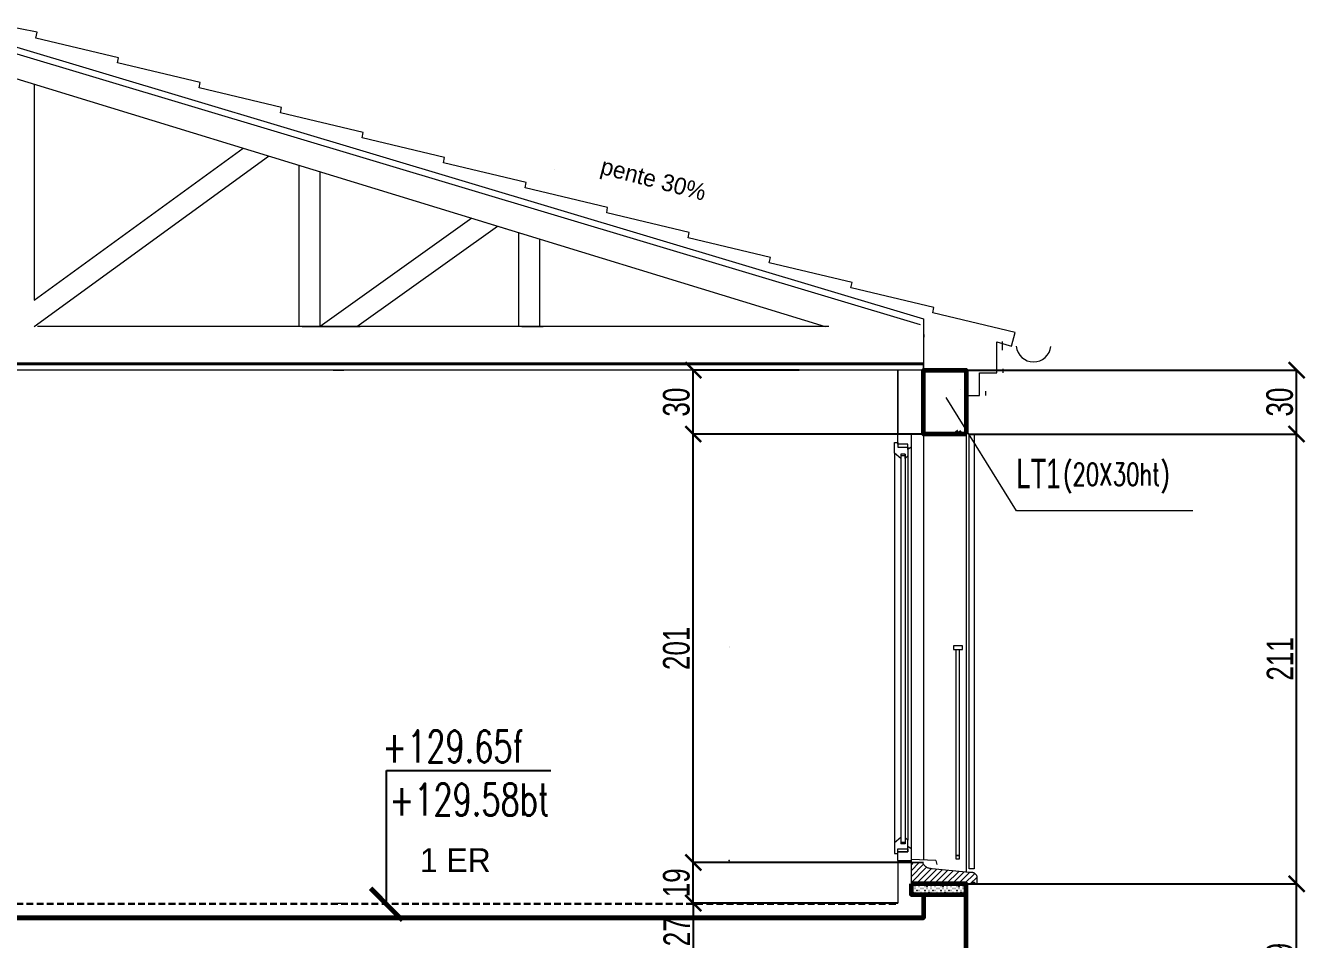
# Model space of a CAD drawing. Header units: metres. Extents: x -12536 to 12621, y -17191 to 9596.
# Drawn here: x -1733 to -1132, y -2436 to -2007 of the extents above; entities that cross this region are included whole.
import ezdxf
from ezdxf.enums import TextEntityAlignment as Align

# ---------------------------------------------------------------- set-up
doc = ezdxf.new("R2010")
doc.units = ezdxf.units.M
doc.header["$MEASUREMENT"] = 0
doc.header["$PDMODE"] = 2
doc.header["$PDSIZE"] = 0.25
doc.linetypes.add('CACHE2', pattern=[4.7625, 3.175, -1.5875])
for name, color, linetype, lineweight in [('B-COT', 1, 'Continuous', 18), ('B-TEXT-LINTEAU', 3, 'Continuous', 30), ('B-TEXT-NIVEAU', 3, 'Continuous', 20), ('B-titre linteau', 7, 'Continuous', 40), ('B-VOILE-BA', 7, 'Continuous', 60)]:
    doc.layers.add(name, color=color, linetype=linetype, lineweight=lineweight)
for name, color, linetype in [('B-HATCH-RELEVE', 7, 'Continuous'), ('Calque commun', 7, 'Continuous'), ('Cotations', 7, 'Continuous'), ('Layer4', 7, 'Continuous')]:
    doc.layers.add(name, color=color, linetype=linetype)
doc.styles.add('Arial Narrow', font='ARIALN.TTF', dxfattribs={"width": 0.5})
doc.styles.add('Arial3', font='arial.ttf', dxfattribs={"height": 0.1})
doc.styles.add('Century Gothic22', font='GOTHIC.TTF', dxfattribs={"height": 0.079})
doc.styles.add('Century Gothic4', font='GOTHIC.TTF', dxfattribs={"height": 0.4})
doc.styles.add('TEXTE', font='arial.ttf', dxfattribs={"width": 0.7})
doc.styles.add('TEXTE100', font='romans.shx', dxfattribs={"width": 0.7, "height": 0.3})
doc.dimstyles.new('COT 50', dxfattribs={"dimscale": 0.05, "dimtxt": 250, "dimasz": 150, "dimexe": 1, "dimexo": 2, "dimgap": 30, "dimtad": 1, "dimdec": 1, "dimrnd": 0.5, "dimzin": 12, "dimdsep": 46, "dimtxsty": 'TEXTE', "dimblk1": 'ARCHTICK', "dimblk2": 'ARCHTICK', "dimsah": 1, "dimcen": 0, "dimdle": 1.5, "dimclrd": 1, "dimclre": 1, "dimclrt": 3, "dimadec": 0, "dimazin": 0, "dimtfac": 1, "dimtdec": 1, "dimtmove": 0, "dimatfit": 3, "dimldrblk": 'ARCHTICK', "dimfxl": 1, "dimtolj": 1, "dimtzin": 0, "dimarcsym": 0})

# ---------------------------------------------------------------- blocks, each defined once
blk = doc.blocks.new('_ArchTick')
at = {"color": 0, "linetype": 'ByBlock', "const_width": 0.15}
blk.add_lwpolyline([(-0.5, -0.5), (0.5, 0.5)], dxfattribs=at)
blk = doc.blocks.new('*D1933')
at = {"layer": 'B-HATCH-RELEVE', "color": 1, "lineweight": -2, "transparency": 16777216}
for p, q in [((-1291.41, -2409.86), (-1136.36, -2409.86)), ((-1136.41, -2478.94), (-1136.41, -2409.79)), ((-1291.41, -2478.86), (-1136.36, -2478.86))]:
    blk.add_line(p, q, dxfattribs=at)
at = {"layer": 'Defpoints', "color": 0, "transparency": 16777216}
for p in [(-1291.51, -2409.86), (-1136.41, -2409.86), (-1291.51, -2478.86)]:
    blk.add_point(p, dxfattribs=at)
at = {"layer": 'B-HATCH-RELEVE', "color": 1, "lineweight": -2, "transparency": 16777216, "xscale": 7.5, "yscale": 7.5, "zscale": 7.5}
for p, rotation in [((-1136.41, -2409.86), 90), ((-1136.41, -2478.86), 270)]:
    blk.add_blockref('_ArchTick', p, dxfattribs=dict(at, rotation=rotation))
at = {"layer": 'B-HATCH-RELEVE', "color": 3, "transparency": 16777216, "insert": (-1144.29, -2444.36), "char_height": 12.5, "attachment_point": 5, "rotation": 90, "style": 'TEXTE'}
blk.add_mtext('\\A1;69', dxfattribs=at)
blk = doc.blocks.new('*D1934')
at = {"layer": 'B-HATCH-RELEVE', "color": 1, "lineweight": -2, "transparency": 16777216}
for p, q in [((-1290.03, -2198.82), (-1136.36, -2198.82)), ((-1136.41, -2409.94), (-1136.41, -2198.74)), ((-1291.41, -2409.86), (-1136.36, -2409.86))]:
    blk.add_line(p, q, dxfattribs=at)
at = {"layer": 'Defpoints', "color": 0, "transparency": 16777216}
for p in [(-1290.13, -2198.82), (-1136.41, -2198.82), (-1291.51, -2409.86)]:
    blk.add_point(p, dxfattribs=at)
at = {"layer": 'B-HATCH-RELEVE', "color": 1, "lineweight": -2, "transparency": 16777216, "xscale": 7.5, "yscale": 7.5, "zscale": 7.5}
for p, rotation in [((-1136.41, -2198.82), 90), ((-1136.41, -2409.86), 270)]:
    blk.add_blockref('_ArchTick', p, dxfattribs=dict(at, rotation=rotation))
at = {"layer": 'B-HATCH-RELEVE', "color": 3, "transparency": 16777216, "insert": (-1144.18, -2304.34), "char_height": 12.5, "attachment_point": 5, "rotation": 90, "style": 'TEXTE'}
blk.add_mtext('\\A1;211', dxfattribs=at)
blk = doc.blocks.new('*D1935')
at = {"layer": 'B-HATCH-RELEVE', "color": 1, "lineweight": -2, "transparency": 16777216}
for p, q in [((-1291.41, -2168.86), (-1136.36, -2168.86)), ((-1136.41, -2198.89), (-1136.41, -2168.79)), ((-1290.03, -2198.82), (-1136.36, -2198.82))]:
    blk.add_line(p, q, dxfattribs=at)
at = {"layer": 'Defpoints', "color": 0, "transparency": 16777216}
for p in [(-1291.51, -2168.86), (-1136.41, -2168.86), (-1290.13, -2198.82)]:
    blk.add_point(p, dxfattribs=at)
at = {"layer": 'B-HATCH-RELEVE', "color": 1, "lineweight": -2, "transparency": 16777216, "xscale": 7.5, "yscale": 7.5, "zscale": 7.5}
for p, rotation in [((-1136.41, -2168.86), 90), ((-1136.41, -2198.82), 270)]:
    blk.add_blockref('_ArchTick', p, dxfattribs=dict(at, rotation=rotation))
at = {"layer": 'B-HATCH-RELEVE', "color": 3, "transparency": 16777216, "insert": (-1144.29, -2183.84), "char_height": 12.5, "attachment_point": 5, "rotation": 90, "style": 'TEXTE'}
blk.add_mtext('\\A1;30', dxfattribs=at)
blk = doc.blocks.new('*D1940')
at = {"layer": 'B-HATCH-RELEVE', "color": 1, "lineweight": -2, "transparency": 16777216}
for p, q in [((-1323.61, -2418.86), (-1419.61, -2418.86)), ((-1419.56, -2445.93), (-1419.56, -2418.79)), ((-1313.08, -2445.86), (-1419.61, -2445.86))]:
    blk.add_line(p, q, dxfattribs=at)
at = {"layer": 'Defpoints', "color": 0, "transparency": 16777216}
for p in [(-1419.56, -2418.86), (-1323.51, -2418.86), (-1312.98, -2445.86)]:
    blk.add_point(p, dxfattribs=at)
at = {"layer": 'B-HATCH-RELEVE', "color": 1, "lineweight": -2, "transparency": 16777216, "xscale": 7.5, "yscale": 7.5, "zscale": 7.5}
for p, rotation in [((-1419.56, -2418.86), 90), ((-1419.56, -2445.86), 270)]:
    blk.add_blockref('_ArchTick', p, dxfattribs=dict(at, rotation=rotation))
at = {"layer": 'B-HATCH-RELEVE', "color": 3, "transparency": 16777216, "insert": (-1427.34, -2432.36), "char_height": 12.5, "attachment_point": 5, "rotation": 90, "style": 'TEXTE'}
blk.add_mtext('\\A1;27', dxfattribs=at)
blk = doc.blocks.new('*D1941')
at = {"layer": 'B-HATCH-RELEVE', "color": 1, "lineweight": -2, "transparency": 16777216}
for p, q in [((-1317.54, -2399.86), (-1419.65, -2399.86)), ((-1419.6, -2418.94), (-1419.6, -2399.79)), ((-1323.61, -2418.86), (-1419.65, -2418.86))]:
    blk.add_line(p, q, dxfattribs=at)
at = {"layer": 'Defpoints', "color": 0, "transparency": 16777216}
for p in [(-1419.6, -2399.86), (-1317.44, -2399.86), (-1323.51, -2418.86)]:
    blk.add_point(p, dxfattribs=at)
at = {"layer": 'B-HATCH-RELEVE', "color": 1, "lineweight": -2, "transparency": 16777216, "xscale": 7.5, "yscale": 7.5, "zscale": 7.5}
for p, rotation in [((-1419.6, -2399.86), 90), ((-1419.6, -2418.86), 270)]:
    blk.add_blockref('_ArchTick', p, dxfattribs=dict(at, rotation=rotation))
at = {"layer": 'B-HATCH-RELEVE', "color": 3, "transparency": 16777216, "insert": (-1427.48, -2409.36), "char_height": 12.5, "attachment_point": 5, "rotation": 90, "style": 'TEXTE'}
blk.add_mtext('\\A1;19', dxfattribs=at)
blk = doc.blocks.new('*D1942')
at = {"layer": 'B-HATCH-RELEVE', "color": 1, "lineweight": -2, "transparency": 16777216}
for p, q in [((-1311.27, -2198.86), (-1419.65, -2198.86)), ((-1419.6, -2399.94), (-1419.6, -2198.79)), ((-1317.54, -2399.86), (-1419.65, -2399.86))]:
    blk.add_line(p, q, dxfattribs=at)
at = {"layer": 'Defpoints', "color": 0, "transparency": 16777216}
for p in [(-1419.6, -2198.86), (-1311.17, -2198.86), (-1317.44, -2399.86)]:
    blk.add_point(p, dxfattribs=at)
at = {"layer": 'B-HATCH-RELEVE', "color": 1, "lineweight": -2, "transparency": 16777216, "xscale": 7.5, "yscale": 7.5, "zscale": 7.5}
for p, rotation in [((-1419.6, -2198.86), 90), ((-1419.6, -2399.86), 270)]:
    blk.add_blockref('_ArchTick', p, dxfattribs=dict(at, rotation=rotation))
at = {"layer": 'B-HATCH-RELEVE', "color": 3, "transparency": 16777216, "insert": (-1427.48, -2299.36), "char_height": 12.5, "attachment_point": 5, "rotation": 90, "style": 'TEXTE'}
blk.add_mtext('\\A1;201', dxfattribs=at)
blk = doc.blocks.new('*D1943')
at = {"layer": 'B-HATCH-RELEVE', "color": 1, "lineweight": -2, "transparency": 16777216}
for p, q in [((-1369.87, -2168.86), (-1419.65, -2168.86)), ((-1419.6, -2198.94), (-1419.6, -2168.79)), ((-1311.27, -2198.86), (-1419.65, -2198.86))]:
    blk.add_line(p, q, dxfattribs=at)
at = {"layer": 'Defpoints', "color": 0, "transparency": 16777216}
for p in [(-1419.6, -2168.86), (-1369.77, -2168.86), (-1311.17, -2198.86)]:
    blk.add_point(p, dxfattribs=at)
at = {"layer": 'B-HATCH-RELEVE', "color": 1, "lineweight": -2, "transparency": 16777216, "xscale": 7.5, "yscale": 7.5, "zscale": 7.5}
for p, rotation in [((-1419.6, -2168.86), 90), ((-1419.6, -2198.86), 270)]:
    blk.add_blockref('_ArchTick', p, dxfattribs=dict(at, rotation=rotation))
at = {"layer": 'B-HATCH-RELEVE', "color": 3, "transparency": 16777216, "insert": (-1427.49, -2183.86), "char_height": 12.5, "attachment_point": 5, "rotation": 90, "style": 'TEXTE'}
blk.add_mtext('\\A1;30', dxfattribs=at)

msp = doc.modelspace()

# ---------------------------------------------------------------- linework, layer by layer
at = {"color": 0, "linetype": 'ByBlock', "lineweight": -2}
for p, q in [((-1402.718, -2168.864), (-1402.718, -2168.889)), ((-1402.718, -2198.863), (-1402.718, -2198.838)), ((-1402.718, -2198.863), (-1402.718, -2198.888)), ((-1402.718, -2398.863), (-1402.718, -2398.888)), ((-1446.772, -2418.864), (-1446.772, -2418.889)), ((-1402.718, -2418.864), (-1402.718, -2418.839))]:
    msp.add_line(p, q, dxfattribs=at)
for centre in [(-1402.718, -2168.864), (-1402.718, -2198.863), (-1402.718, -2198.863), (-1402.718, -2398.863), (-1402.718, -2398.863), (-1446.772, -2418.864), (-1402.718, -2418.864)]:
    msp.add_circle(centre, 0.0125, dxfattribs=at)
at = {"layer": 'B-COT'}
for p, q in [((-1267.842, -2234.824), (-1300.842, -2181.76)), ((-1185.039, -2234.824), (-1267.842, -2234.824))]:
    msp.add_line(p, q, dxfattribs=at)
at = {"layer": 'B-VOILE-BA'}
for p, q in [((-1296.659, -2198.863), (-1295.159, -2197.705)), ((-1295.159, -2197.705), (-1293.659, -2198.863)), ((-1311.511, -2414.864), (-1311.511, -2425.864)), ((-1306.017, -2414.702), (-1305.923, -2414.864)), ((-1291.511, -2478.864), (-1291.511, -2414.69))]:
    msp.add_line(p, q, dxfattribs=at)
msp.add_lwpolyline([(-1291.511, -2198.863), (-1311.511, -2198.863), (-1311.511, -2168.864), (-1291.511, -2168.864)], close=True, dxfattribs=at)
for points in [[(-1317.361, -2409.864), (-1317.361, -2414.864), (-1291.511, -2414.864), (-1291.511, -2409.864)], [(-2171.672, -2425.864), (-2171.672, -2425.864), (-1311.51, -2425.864)]]:
    msp.add_3dface(points, dxfattribs=at)
at = {"layer": 'Calque commun', "color": 7, "linetype": 'Continuous', "lineweight": 20}
for p, q in [((-1311.31, -2144.956), (-1741.672, -2016.069)), ((-1312.923, -2147.613), (-1741.672, -2019.208)), ((-1311.511, -2198.863), (-1311.31, -2144.956)), ((-1311.511, -2165.864), (-2171.672, -2165.864)), ((-1311.511, -2168.864), (-1311.511, -2165.864)), ((-1311.511, -2168.864), (-2171.672, -2168.864)), ((-1323.511, -2198.863), (-1323.511, -2168.864)), ((-1294.012, -2177.864), (-1294.012, -2177.864)), ((-1291.511, -2188.411), (-1291.511, -2188.411)), ((-1296.659, -2198.863), (-1311.511, -2198.863)), ((-1293.659, -2198.863), (-1291.511, -2198.863)), ((-1323.511, -2398.864), (-1317.361, -2398.864)), ((-1323.511, -2398.864), (-1323.511, -2418.864)), ((-1311.511, -2414.864), (-1291.511, -2414.864)), ((-1311.51, -2425.864), (-2171.672, -2425.864))]:
    msp.add_line(p, q, dxfattribs=at)
at = {"layer": 'Calque commun', "color": 7, "linetype": 'Continuous', "lineweight": 5}
for p, q in [((-1741.671, -2030.843), (-1357.605, -2148.448)), ((-1729.003, -2034.722), (-1729.003, -2136.064)), ((-1729.003, -2136.064), (-1630.926, -2064.754)), ((-1729.003, -2148.429), (-1618.96, -2068.418)), ((-1604.796, -2072.756), (-1604.796, -2148.428)), ((-1594.796, -2148.429), (-1594.796, -2075.818)), ((-1484.543, -2074.941), (-1484.543, -2074.941)), ((-1523.581, -2097.624), (-1594.796, -2148.429)), ((-1577.577, -2148.428), (-1511.534, -2101.314)), ((-1478.07, -2111.56), (-1517.873, -2099.372)), ((-1501.618, -2104.35), (-1501.617, -2148.429)), ((-1491.618, -2148.428), (-1491.618, -2107.412)), ((-1356.001, -2148.448), (-1727.397, -2148.448)), ((-1603.192, -2148.428), (-1593.192, -2148.428)), ((-1603.189, -2148.448), (-1593.19, -2148.448)), ((-1593.192, -2148.428), (-1575.973, -2148.428)), ((-1593.19, -2148.448), (-1575.97, -2148.448)), ((-1500.014, -2148.428), (-1490.015, -2148.428)), ((-1500.011, -2148.448), (-1490.012, -2148.448)), ((-1311.336, -2152.077), (-1311.336, -2153.437)), ((-1274.078, -2170.075), (-1274.078, -2168.188)), ((-1323.511, -2168.864), (-1323.511, -2198.863)), ((-1282.215, -2180.743), (-1282.215, -2178.796)), ((-1295.434, -2196.871), (-1295.434, -2196.871)), ((-1325.162, -2202.814), (-1323.511, -2202.814)), ((-1325.162, -2207.814), (-1325.162, -2202.814)), ((-1323.511, -2198.863), (-1311.511, -2198.863)), ((-1323.511, -2198.863), (-1311.511, -2198.863)), ((-1311.171, -2198.863), (-1323.511, -2198.863)), ((-1323.511, -2203.512), (-1323.511, -2198.863)), ((-1323.511, -2202.814), (-1323.511, -2205.012)), ((-1318.861, -2203.512), (-1323.511, -2203.512)), ((-1318.861, -2205.012), (-1318.861, -2203.512)), ((-1317.361, -2198.863), (-1317.361, -2399.864)), ((-1317.361, -2203.512), (-1317.361, -2205.012)), ((-1311.511, -2198.863), (-1311.511, -2398.572)), ((-1291.511, -2198.863), (-1291.511, -2404.344)), ((-1290.129, -2198.819), (-1287.773, -2198.819)), ((-1290.129, -2402.778), (-1290.129, -2198.819)), ((-1287.773, -2198.819), (-1287.773, -2402.778)), ((-1322.087, -2210.248), (-1325.162, -2207.814)), ((-1325.162, -2207.814), (-1325.162, -2390.562)), ((-1323.511, -2205.012), (-1318.861, -2205.012)), ((-1320.087, -2208.28), (-1322.087, -2208.28)), ((-1322.087, -2208.28), (-1322.087, -2210.248)), ((-1322.087, -2208.28), (-1322.087, -2391.091)), ((-1320.087, -2209.088), (-1322.087, -2209.088)), ((-1320.087, -2209.088), (-1320.087, -2208.28)), ((-1320.087, -2208.28), (-1320.087, -2391.091)), ((-1318.861, -2209.088), (-1320.087, -2210.244)), ((-1320.087, -2210.244), (-1320.087, -2209.088)), ((-1317.361, -2205.012), (-1318.861, -2206.012)), ((-1318.861, -2206.012), (-1318.861, -2205.012)), ((-1318.861, -2205.012), (-1318.861, -2209.088)), ((-1318.861, -2209.088), (-1318.861, -2389.288)), ((-1296.218, -2299.848), (-1294.718, -2299.848)), ((-1296.218, -2396.51), (-1296.218, -2299.848)), ((-1294.718, -2299.848), (-1294.718, -2396.51)), ((-1322.087, -2388.128), (-1325.162, -2390.562)), ((-1325.162, -2390.562), (-1325.162, -2395.562)), ((-1320.087, -2390.498), (-1322.087, -2390.498)), ((-1318.861, -2389.288), (-1320.087, -2388.132)), ((-1318.861, -2393.364), (-1318.861, -2389.288)), ((-1325.162, -2395.562), (-1323.511, -2395.562)), ((-1323.511, -2398.864), (-1323.511, -2393.364)), ((-1323.511, -2393.364), (-1318.861, -2393.364)), ((-1323.511, -2394.864), (-1318.861, -2394.864)), ((-1318.861, -2394.864), (-1323.511, -2394.864)), ((-1320.087, -2391.091), (-1322.087, -2391.091)), ((-1318.861, -2394.864), (-1318.861, -2392.08)), ((-1317.361, -2393.364), (-1318.861, -2392.365)), ((-1318.861, -2393.364), (-1318.861, -2394.864)), ((-1294.718, -2396.51), (-1296.218, -2396.51)), ((-1323.361, -2399.864), (-1311.511, -2399.864)), ((-1323.361, -2399.864), (-1311.511, -2399.864)), ((-1305.736, -2398.864), (-1317.361, -2398.364)), ((-1316.331, -2399.864), (-1317.361, -2400.895)), ((-1313.502, -2399.864), (-1317.361, -2403.723)), ((-1311.5, -2400.691), (-1317.361, -2406.551)), ((-1310.06, -2402.079), (-1317.361, -2409.38)), ((-1307.9, -2402.747), (-1315.017, -2409.864)), ((-1311.511, -2399.864), (-1311.941, -2399.864)), ((-1311.511, -2399.864), (-1311.511, -2399.864)), ((-1305.736, -2398.864), (-1305.241, -2400.799)), ((-1287.773, -2402.778), (-1290.129, -2402.778)), ((-1305.294, -2402.97), (-1312.189, -2409.864)), ((-1302.722, -2403.226), (-1309.36, -2409.864)), ((-1300.149, -2403.483), (-1306.531, -2409.864)), ((-1297.578, -2403.739), (-1303.703, -2409.864)), ((-1295.006, -2403.996), (-1300.874, -2409.864)), ((-1292.434, -2404.252), (-1298.047, -2409.864)), ((-1289.857, -2404.503), (-1295.218, -2409.864)), ((-1287.462, -2404.936), (-1292.39, -2409.864)), ((-1286.362, -2406.664), (-1289.561, -2409.864)), ((-1317.267, -2410.951), (-1317.361, -2410.951)), ((-1317.361, -2411.276), (-1317.267, -2411.276)), ((-1317.299, -2412.052), (-1317.361, -2411.989)), ((-1317.361, -2412.114), (-1317.299, -2412.052)), ((-1317.174, -2411.114), (-1317.267, -2410.951)), ((-1317.267, -2411.276), (-1317.174, -2411.114)), ((-1316.611, -2413.926), (-1316.518, -2413.764)), ((-1316.518, -2414.089), (-1316.611, -2413.926)), ((-1316.518, -2413.764), (-1316.33, -2413.764)), ((-1316.33, -2414.089), (-1316.518, -2414.089)), ((-1316.486, -2410.176), (-1316.423, -2410.114)), ((-1316.423, -2410.239), (-1316.486, -2410.176)), ((-1316.486, -2412.989), (-1316.423, -2412.927)), ((-1316.423, -2413.051), (-1316.486, -2412.989)), ((-1316.423, -2410.114), (-1316.361, -2410.176)), ((-1316.361, -2410.176), (-1316.423, -2410.239)), ((-1316.423, -2412.927), (-1316.361, -2412.989)), ((-1316.361, -2412.989), (-1316.423, -2413.051)), ((-1316.33, -2413.764), (-1316.236, -2413.926)), ((-1316.236, -2413.926), (-1316.33, -2414.089)), ((-1315.549, -2411.114), (-1315.486, -2411.051)), ((-1315.486, -2411.176), (-1315.549, -2411.114)), ((-1315.549, -2412.052), (-1315.486, -2411.989)), ((-1315.486, -2412.114), (-1315.549, -2412.052)), ((-1315.549, -2413.926), (-1315.486, -2413.864)), ((-1315.486, -2413.989), (-1315.549, -2413.926)), ((-1315.549, -2414.864), (-1315.486, -2414.801)), ((-1315.486, -2411.051), (-1315.423, -2411.114)), ((-1315.423, -2411.114), (-1315.486, -2411.176)), ((-1315.486, -2411.989), (-1315.423, -2412.052)), ((-1315.423, -2412.052), (-1315.486, -2412.114)), ((-1315.486, -2413.864), (-1315.423, -2413.926)), ((-1315.423, -2413.926), (-1315.486, -2413.989)), ((-1315.486, -2414.801), (-1315.423, -2414.864)), ((-1314.736, -2412.989), (-1314.642, -2412.827)), ((-1314.642, -2413.151), (-1314.736, -2412.989)), ((-1314.642, -2412.827), (-1314.455, -2412.827)), ((-1314.455, -2413.151), (-1314.642, -2413.151)), ((-1314.611, -2410.176), (-1314.548, -2410.114)), ((-1314.548, -2410.239), (-1314.611, -2410.176)), ((-1314.548, -2410.114), (-1314.486, -2410.176)), ((-1314.486, -2410.176), (-1314.548, -2410.239)), ((-1314.455, -2412.827), (-1314.361, -2412.989)), ((-1314.361, -2412.989), (-1314.455, -2413.151)), ((-1313.798, -2414.864), (-1313.705, -2414.702)), ((-1313.705, -2414.702), (-1313.518, -2414.702)), ((-1313.673, -2411.114), (-1313.611, -2411.051)), ((-1313.611, -2411.176), (-1313.673, -2411.114)), ((-1313.673, -2412.989), (-1313.611, -2412.927)), ((-1313.611, -2413.051), (-1313.673, -2412.989)), ((-1313.611, -2411.051), (-1313.548, -2411.114)), ((-1313.548, -2411.114), (-1313.611, -2411.176)), ((-1313.611, -2412.927), (-1313.548, -2412.989)), ((-1313.548, -2412.989), (-1313.611, -2413.051)), ((-1313.518, -2414.702), (-1313.423, -2414.864)), ((-1312.736, -2410.176), (-1312.674, -2410.114)), ((-1312.674, -2410.239), (-1312.736, -2410.176)), ((-1312.736, -2412.052), (-1312.674, -2411.989)), ((-1312.674, -2412.114), (-1312.736, -2412.052)), ((-1312.736, -2413.926), (-1312.674, -2413.864)), ((-1312.674, -2413.989), (-1312.736, -2413.926)), ((-1312.674, -2410.114), (-1312.611, -2410.176)), ((-1312.611, -2410.176), (-1312.674, -2410.239)), ((-1312.674, -2411.989), (-1312.611, -2412.052)), ((-1312.611, -2412.052), (-1312.674, -2412.114)), ((-1312.674, -2413.864), (-1312.611, -2413.926)), ((-1312.611, -2413.926), (-1312.674, -2413.989)), ((-1311.923, -2410.176), (-1311.83, -2410.014)), ((-1311.83, -2410.339), (-1311.923, -2410.176)), ((-1311.83, -2410.014), (-1311.642, -2410.014)), ((-1311.642, -2410.339), (-1311.83, -2410.339)), ((-1311.798, -2412.052), (-1311.735, -2411.989)), ((-1311.735, -2412.114), (-1311.798, -2412.052)), ((-1311.735, -2411.989), (-1311.674, -2412.052)), ((-1311.674, -2412.052), (-1311.735, -2412.114)), ((-1311.642, -2410.014), (-1311.549, -2410.176)), ((-1311.549, -2410.176), (-1311.642, -2410.339)), ((-1310.986, -2412.989), (-1310.892, -2412.827)), ((-1310.892, -2413.151), (-1310.986, -2412.989)), ((-1310.892, -2412.827), (-1310.705, -2412.827)), ((-1310.705, -2413.151), (-1310.892, -2413.151)), ((-1310.861, -2411.114), (-1310.799, -2411.051)), ((-1310.799, -2411.176), (-1310.861, -2411.114)), ((-1310.861, -2413.926), (-1310.799, -2413.864)), ((-1310.799, -2413.989), (-1310.861, -2413.926)), ((-1310.799, -2411.051), (-1310.736, -2411.114)), ((-1310.736, -2411.114), (-1310.799, -2411.176)), ((-1310.799, -2413.864), (-1310.736, -2413.926)), ((-1310.736, -2413.926), (-1310.799, -2413.989)), ((-1310.705, -2412.827), (-1310.611, -2412.989)), ((-1310.611, -2412.989), (-1310.705, -2413.151)), ((-1310.049, -2411.114), (-1309.955, -2410.951)), ((-1309.955, -2411.276), (-1310.049, -2411.114)), ((-1309.955, -2410.951), (-1309.861, -2410.951)), ((-1309.861, -2411.276), (-1309.955, -2411.276)), ((-1309.923, -2412.052), (-1309.861, -2411.989)), ((-1309.861, -2412.114), (-1309.923, -2412.052)), ((-1309.767, -2410.951), (-1309.861, -2410.951)), ((-1309.861, -2411.276), (-1309.767, -2411.276)), ((-1309.798, -2412.052), (-1309.861, -2411.989)), ((-1309.861, -2412.114), (-1309.798, -2412.052)), ((-1309.674, -2411.114), (-1309.767, -2410.951)), ((-1309.767, -2411.276), (-1309.674, -2411.114)), ((-1309.111, -2413.926), (-1309.017, -2413.764)), ((-1309.017, -2414.089), (-1309.111, -2413.926)), ((-1309.017, -2413.764), (-1308.83, -2413.764)), ((-1308.83, -2414.089), (-1309.017, -2414.089)), ((-1308.986, -2410.176), (-1308.923, -2410.114)), ((-1308.923, -2410.239), (-1308.986, -2410.176)), ((-1308.986, -2412.989), (-1308.923, -2412.927)), ((-1308.923, -2413.051), (-1308.986, -2412.989)), ((-1308.923, -2410.114), (-1308.861, -2410.176)), ((-1308.861, -2410.176), (-1308.923, -2410.239)), ((-1308.923, -2412.927), (-1308.861, -2412.989)), ((-1308.861, -2412.989), (-1308.923, -2413.051)), ((-1308.83, -2413.764), (-1308.736, -2413.926)), ((-1308.736, -2413.926), (-1308.83, -2414.089)), ((-1308.049, -2411.114), (-1307.986, -2411.051)), ((-1307.986, -2411.176), (-1308.049, -2411.114)), ((-1308.049, -2412.052), (-1307.986, -2411.989)), ((-1307.986, -2412.114), (-1308.049, -2412.052)), ((-1308.049, -2413.926), (-1307.986, -2413.864)), ((-1307.986, -2413.989), (-1308.049, -2413.926)), ((-1308.049, -2414.864), (-1307.986, -2414.801)), ((-1307.986, -2411.051), (-1307.924, -2411.114)), ((-1307.924, -2411.114), (-1307.986, -2411.176)), ((-1307.986, -2411.989), (-1307.924, -2412.052)), ((-1307.924, -2412.052), (-1307.986, -2412.114)), ((-1307.986, -2413.864), (-1307.924, -2413.926)), ((-1307.924, -2413.926), (-1307.986, -2413.989)), ((-1307.986, -2414.801), (-1307.924, -2414.864)), ((-1307.236, -2412.989), (-1307.143, -2412.827)), ((-1307.143, -2413.151), (-1307.236, -2412.989)), ((-1307.143, -2412.827), (-1306.955, -2412.827)), ((-1306.955, -2413.151), (-1307.143, -2413.151)), ((-1307.111, -2410.176), (-1307.048, -2410.114)), ((-1307.048, -2410.239), (-1307.111, -2410.176)), ((-1307.048, -2410.114), (-1306.986, -2410.176)), ((-1306.986, -2410.176), (-1307.048, -2410.239)), ((-1306.955, -2412.827), (-1306.861, -2412.989)), ((-1306.861, -2412.989), (-1306.955, -2413.151)), ((-1306.299, -2414.864), (-1306.205, -2414.702)), ((-1306.205, -2414.702), (-1306.017, -2414.702)), ((-1306.174, -2411.114), (-1306.111, -2411.051)), ((-1306.111, -2411.176), (-1306.174, -2411.114)), ((-1306.174, -2412.989), (-1306.111, -2412.927)), ((-1306.111, -2413.051), (-1306.174, -2412.989)), ((-1306.111, -2411.051), (-1306.048, -2411.114)), ((-1306.048, -2411.114), (-1306.111, -2411.176)), ((-1306.111, -2412.927), (-1306.048, -2412.989)), ((-1306.048, -2412.989), (-1306.111, -2413.051)), ((-1305.236, -2410.176), (-1305.173, -2410.114)), ((-1305.173, -2410.239), (-1305.236, -2410.176)), ((-1305.236, -2412.052), (-1305.173, -2411.989)), ((-1305.173, -2412.114), (-1305.236, -2412.052)), ((-1305.236, -2413.926), (-1305.173, -2413.864)), ((-1305.173, -2413.989), (-1305.236, -2413.926)), ((-1305.173, -2410.114), (-1305.111, -2410.176)), ((-1305.111, -2410.176), (-1305.173, -2410.239)), ((-1305.173, -2411.989), (-1305.111, -2412.052)), ((-1305.111, -2412.052), (-1305.173, -2412.114)), ((-1305.173, -2413.864), (-1305.111, -2413.926)), ((-1305.111, -2413.926), (-1305.173, -2413.989)), ((-1304.423, -2410.176), (-1304.33, -2410.014)), ((-1304.33, -2410.339), (-1304.423, -2410.176)), ((-1304.33, -2410.014), (-1304.143, -2410.014)), ((-1304.143, -2410.339), (-1304.33, -2410.339)), ((-1304.298, -2412.052), (-1304.236, -2411.989)), ((-1304.236, -2412.114), (-1304.298, -2412.052)), ((-1304.236, -2411.989), (-1304.173, -2412.052)), ((-1304.173, -2412.052), (-1304.236, -2412.114)), ((-1304.143, -2410.014), (-1304.048, -2410.176)), ((-1304.048, -2410.176), (-1304.143, -2410.339)), ((-1303.487, -2412.989), (-1303.392, -2412.827)), ((-1303.392, -2413.151), (-1303.487, -2412.989)), ((-1303.392, -2412.827), (-1303.204, -2412.827)), ((-1303.204, -2413.151), (-1303.392, -2413.151)), ((-1303.361, -2411.114), (-1303.299, -2411.051)), ((-1303.299, -2411.176), (-1303.361, -2411.114)), ((-1303.361, -2413.926), (-1303.299, -2413.864)), ((-1303.299, -2413.989), (-1303.361, -2413.926)), ((-1303.299, -2411.051), (-1303.236, -2411.114)), ((-1303.236, -2411.114), (-1303.299, -2411.176)), ((-1303.299, -2413.864), (-1303.236, -2413.926)), ((-1303.236, -2413.926), (-1303.299, -2413.989)), ((-1303.204, -2412.827), (-1303.111, -2412.989)), ((-1303.111, -2412.989), (-1303.204, -2413.151)), ((-1302.548, -2411.114), (-1302.455, -2410.951)), ((-1302.455, -2411.276), (-1302.548, -2411.114)), ((-1302.455, -2410.951), (-1302.36, -2410.951)), ((-1302.36, -2411.276), (-1302.455, -2411.276)), ((-1302.423, -2412.052), (-1302.36, -2411.989)), ((-1302.36, -2412.114), (-1302.423, -2412.052)), ((-1302.267, -2410.951), (-1302.36, -2410.951)), ((-1302.36, -2411.276), (-1302.267, -2411.276)), ((-1302.299, -2412.052), (-1302.36, -2411.989)), ((-1302.36, -2412.114), (-1302.299, -2412.052)), ((-1302.174, -2411.114), (-1302.267, -2410.951)), ((-1302.267, -2411.276), (-1302.174, -2411.114)), ((-1301.611, -2413.926), (-1301.517, -2413.764)), ((-1301.517, -2414.089), (-1301.611, -2413.926)), ((-1301.517, -2413.764), (-1301.33, -2413.764)), ((-1301.33, -2414.089), (-1301.517, -2414.089)), ((-1301.486, -2410.176), (-1301.424, -2410.114)), ((-1301.424, -2410.239), (-1301.486, -2410.176)), ((-1301.486, -2412.989), (-1301.424, -2412.927)), ((-1301.424, -2413.051), (-1301.486, -2412.989)), ((-1301.424, -2410.114), (-1301.361, -2410.176)), ((-1301.361, -2410.176), (-1301.424, -2410.239)), ((-1301.424, -2412.927), (-1301.361, -2412.989)), ((-1301.361, -2412.989), (-1301.424, -2413.051)), ((-1301.33, -2413.764), (-1301.236, -2413.926)), ((-1301.236, -2413.926), (-1301.33, -2414.089)), ((-1300.548, -2411.114), (-1300.486, -2411.051)), ((-1300.486, -2411.176), (-1300.548, -2411.114)), ((-1300.548, -2412.052), (-1300.486, -2411.989)), ((-1300.486, -2412.114), (-1300.548, -2412.052)), ((-1300.548, -2413.926), (-1300.486, -2413.864)), ((-1300.486, -2413.989), (-1300.548, -2413.926)), ((-1300.548, -2414.864), (-1300.486, -2414.801)), ((-1300.486, -2411.051), (-1300.423, -2411.114)), ((-1300.423, -2411.114), (-1300.486, -2411.176)), ((-1300.486, -2411.989), (-1300.423, -2412.052)), ((-1300.423, -2412.052), (-1300.486, -2412.114)), ((-1300.486, -2413.864), (-1300.423, -2413.926)), ((-1300.423, -2413.926), (-1300.486, -2413.989)), ((-1300.486, -2414.801), (-1300.423, -2414.864)), ((-1299.736, -2412.989), (-1299.642, -2412.827)), ((-1299.642, -2413.151), (-1299.736, -2412.989)), ((-1299.642, -2412.827), (-1299.455, -2412.827)), ((-1299.455, -2413.151), (-1299.642, -2413.151)), ((-1299.611, -2410.176), (-1299.548, -2410.114)), ((-1299.548, -2410.239), (-1299.611, -2410.176)), ((-1299.548, -2410.114), (-1299.486, -2410.176)), ((-1299.486, -2410.176), (-1299.548, -2410.239)), ((-1299.455, -2412.827), (-1299.361, -2412.989)), ((-1299.361, -2412.989), (-1299.455, -2413.151)), ((-1298.799, -2414.864), (-1298.704, -2414.702)), ((-1298.704, -2414.702), (-1298.517, -2414.702)), ((-1298.674, -2411.114), (-1298.611, -2411.051)), ((-1298.611, -2411.176), (-1298.674, -2411.114)), ((-1298.674, -2412.989), (-1298.611, -2412.927)), ((-1298.611, -2413.051), (-1298.674, -2412.989)), ((-1298.611, -2411.051), (-1298.549, -2411.114)), ((-1298.549, -2411.114), (-1298.611, -2411.176)), ((-1298.611, -2412.927), (-1298.549, -2412.989)), ((-1298.549, -2412.989), (-1298.611, -2413.051)), ((-1298.517, -2414.702), (-1298.424, -2414.864)), ((-1297.736, -2410.176), (-1297.673, -2410.114)), ((-1297.673, -2410.239), (-1297.736, -2410.176)), ((-1297.736, -2412.052), (-1297.673, -2411.989)), ((-1297.673, -2412.114), (-1297.736, -2412.052)), ((-1297.736, -2413.926), (-1297.673, -2413.864)), ((-1297.673, -2413.989), (-1297.736, -2413.926)), ((-1297.673, -2410.114), (-1297.611, -2410.176)), ((-1297.611, -2410.176), (-1297.673, -2410.239)), ((-1297.673, -2411.989), (-1297.611, -2412.052)), ((-1297.611, -2412.052), (-1297.673, -2412.114)), ((-1297.673, -2413.864), (-1297.611, -2413.926)), ((-1297.611, -2413.926), (-1297.673, -2413.989)), ((-1296.924, -2410.176), (-1296.83, -2410.014)), ((-1296.83, -2410.339), (-1296.924, -2410.176)), ((-1296.83, -2410.014), (-1296.642, -2410.014)), ((-1296.642, -2410.339), (-1296.83, -2410.339)), ((-1296.799, -2412.052), (-1296.736, -2411.989)), ((-1296.736, -2412.114), (-1296.799, -2412.052)), ((-1296.736, -2411.989), (-1296.673, -2412.052)), ((-1296.673, -2412.052), (-1296.736, -2412.114)), ((-1296.642, -2410.014), (-1296.548, -2410.176)), ((-1296.548, -2410.176), (-1296.642, -2410.339)), ((-1295.986, -2412.989), (-1295.892, -2412.827)), ((-1295.892, -2413.151), (-1295.986, -2412.989)), ((-1295.892, -2412.827), (-1295.705, -2412.827)), ((-1295.705, -2413.151), (-1295.892, -2413.151)), ((-1295.861, -2411.114), (-1295.798, -2411.051)), ((-1295.798, -2411.176), (-1295.861, -2411.114)), ((-1295.861, -2413.926), (-1295.798, -2413.864)), ((-1295.798, -2413.989), (-1295.861, -2413.926)), ((-1295.798, -2411.051), (-1295.736, -2411.114)), ((-1295.736, -2411.114), (-1295.798, -2411.176)), ((-1295.798, -2413.864), (-1295.736, -2413.926)), ((-1295.736, -2413.926), (-1295.798, -2413.989)), ((-1295.705, -2412.827), (-1295.611, -2412.989)), ((-1295.611, -2412.989), (-1295.705, -2413.151)), ((-1295.048, -2411.114), (-1294.955, -2410.951)), ((-1294.955, -2411.276), (-1295.048, -2411.114)), ((-1294.955, -2410.951), (-1294.861, -2410.951)), ((-1294.861, -2411.276), (-1294.955, -2411.276)), ((-1294.923, -2412.052), (-1294.861, -2411.989)), ((-1294.861, -2412.114), (-1294.923, -2412.052)), ((-1294.768, -2410.951), (-1294.861, -2410.951)), ((-1294.861, -2411.276), (-1294.768, -2411.276)), ((-1294.798, -2412.052), (-1294.861, -2411.989)), ((-1294.861, -2412.114), (-1294.798, -2412.052)), ((-1294.673, -2411.114), (-1294.768, -2410.951)), ((-1294.768, -2411.276), (-1294.673, -2411.114)), ((-1294.112, -2413.926), (-1294.017, -2413.764)), ((-1294.017, -2414.089), (-1294.112, -2413.926)), ((-1294.017, -2413.764), (-1293.829, -2413.764)), ((-1293.829, -2414.089), (-1294.017, -2414.089)), ((-1293.986, -2410.176), (-1293.924, -2410.114)), ((-1293.924, -2410.239), (-1293.986, -2410.176)), ((-1293.986, -2412.989), (-1293.924, -2412.927)), ((-1293.924, -2413.051), (-1293.986, -2412.989)), ((-1293.924, -2410.114), (-1293.861, -2410.176)), ((-1293.861, -2410.176), (-1293.924, -2410.239)), ((-1293.924, -2412.927), (-1293.861, -2412.989)), ((-1293.861, -2412.989), (-1293.924, -2413.051)), ((-1293.829, -2413.764), (-1293.736, -2413.926)), ((-1293.736, -2413.926), (-1293.829, -2414.089)), ((-1293.048, -2411.114), (-1292.985, -2411.051)), ((-1292.985, -2411.176), (-1293.048, -2411.114)), ((-1293.048, -2412.052), (-1292.985, -2411.989)), ((-1292.985, -2412.114), (-1293.048, -2412.052)), ((-1293.048, -2413.926), (-1292.985, -2413.864)), ((-1292.985, -2413.989), (-1293.048, -2413.926)), ((-1293.048, -2414.864), (-1292.985, -2414.801)), ((-1292.985, -2411.051), (-1292.924, -2411.114)), ((-1292.924, -2411.114), (-1292.985, -2411.176)), ((-1292.985, -2411.989), (-1292.924, -2412.052)), ((-1292.924, -2412.052), (-1292.985, -2412.114)), ((-1292.985, -2413.864), (-1292.924, -2413.926)), ((-1292.924, -2413.926), (-1292.985, -2413.989)), ((-1292.985, -2414.801), (-1292.924, -2414.864)), ((-1292.236, -2412.989), (-1292.142, -2412.827)), ((-1292.142, -2413.151), (-1292.236, -2412.989)), ((-1292.142, -2412.827), (-1291.955, -2412.827)), ((-1291.955, -2413.151), (-1292.142, -2413.151)), ((-1292.111, -2410.176), (-1292.049, -2410.114)), ((-1292.049, -2410.239), (-1292.111, -2410.176)), ((-1292.049, -2410.114), (-1291.986, -2410.176)), ((-1291.986, -2410.176), (-1292.049, -2410.239)), ((-1291.955, -2412.827), (-1291.861, -2412.989)), ((-1291.861, -2412.989), (-1291.955, -2413.151)), ((-1290.012, -2409.864), (-1291.511, -2409.864)), ((-1286.362, -2409.493), (-1286.732, -2409.864))]:
    msp.add_line(p, q, dxfattribs=at)
at = {"layer": 'Calque commun', "color": 5, "linetype": 'ByBlock', "lineweight": 40}
msp.add_line((-2171.672, -2165.864), (-1311.511, -2165.864), dxfattribs=at)
at = {"layer": 'Calque commun', "color": 15, "linetype": 'Continuous', "lineweight": 20}
msp.add_line((-1588.671, -2168.864), (-1583.671, -2168.864), dxfattribs=at)
at = {"layer": 'Calque commun', "color": 5, "linetype": 'CACHE2', "lineweight": 30}
msp.add_line((-1324.548, -2419.163), (-2172.709, -2419.163), dxfattribs=at)
at = {"layer": 'Calque commun', "color": 20, "linetype": 'Continuous', "lineweight": 5}
msp.add_line((-1588.671, -2418.864), (-1583.671, -2418.864), dxfattribs=at)
at = {"layer": 'Calque commun', "color": 7, "linetype": 'Continuous', "lineweight": 20}
msp.add_arc((-1259.847, -2156.848), 8.168, 185.537269, 353.737699, dxfattribs=at)
for points in [[(-1293.214, -2298.217), (-1297.504, -2298.217), (-1297.504, -2299.848), (-1293.214, -2299.848)], [(-1294.718, -2398.217), (-1296.218, -2398.217), (-1296.218, -2396.51), (-1294.718, -2396.51)]]:
    msp.add_3dface(points, dxfattribs=at)
for points, invisible_edges in [([(-1317.361, -2399.864), (-1311.603, -2400.539), (-1311.787, -2400.208)], 13), ([(-1317.361, -2409.864), (-1311.16, -2401.148), (-1317.361, -2399.864)], 3), ([(-1311.394, -2400.852), (-1311.603, -2400.539), (-1317.361, -2399.864)], 14), ([(-1311.787, -2400.208), (-1311.941, -2399.864), (-1317.361, -2399.864)], 12), ([(-1311.16, -2401.148), (-1311.394, -2400.852), (-1317.361, -2399.864)], 14), ([(-1317.361, -2409.864), (-1310.902, -2401.425), (-1311.16, -2401.148)], 13), ([(-1317.361, -2409.864), (-1311.511, -2409.864), (-1310.902, -2401.425)], 14), ([(-1310.623, -2401.679), (-1310.902, -2401.425), (-1311.511, -2409.864)], 14), ([(-1310.322, -2401.908), (-1310.623, -2401.679), (-1311.511, -2409.864)], 14), ([(-1310.007, -2402.113), (-1310.322, -2401.908), (-1311.511, -2409.864)], 14), ([(-1309.674, -2402.292), (-1310.007, -2402.113), (-1311.511, -2409.864)], 14), ([(-1309.328, -2402.443), (-1309.674, -2402.292), (-1311.511, -2409.864)], 14), ([(-1308.971, -2402.565), (-1309.328, -2402.443), (-1311.511, -2409.864)], 14), ([(-1308.604, -2402.657), (-1308.971, -2402.565), (-1311.511, -2409.864)], 14), ([(-1308.232, -2402.72), (-1308.604, -2402.657), (-1311.511, -2409.864)], 14), ([(-1307.855, -2402.751), (-1308.232, -2402.72), (-1311.511, -2409.864)], 14), ([(-1307.478, -2402.752), (-1307.855, -2402.751), (-1311.511, -2409.864)], 14), ([(-1307.478, -2402.752), (-1311.511, -2409.864), (-1291.511, -2409.864)], 13), ([(-1290.012, -2404.493), (-1307.478, -2402.752), (-1291.511, -2409.864)], 14), ([(-1290.012, -2404.493), (-1291.511, -2409.864), (-1290.012, -2409.864)], 13), ([(-1290.012, -2404.493), (-1288.313, -2409.209), (-1288.562, -2404.585)], 3), ([(-1288.313, -2409.209), (-1288.18, -2409.139), (-1288.562, -2404.585)], 14), ([(-1288.562, -2404.585), (-1288.141, -2404.649), (-1288.35, -2404.608)], 1), ([(-1288.141, -2404.649), (-1288.18, -2409.139), (-1287.935, -2404.71)], 3), ([(-1287.546, -2404.884), (-1288.18, -2409.139), (-1287.364, -2404.997)], 3), ([(-1288.18, -2409.139), (-1288.037, -2409.104), (-1287.364, -2404.997)], 14), ([(-1287.195, -2405.125), (-1287.364, -2404.997), (-1288.037, -2409.104)], 14), ([(-1286.891, -2405.425), (-1288.037, -2409.104), (-1286.761, -2405.594)], 3), ([(-1286.647, -2405.774), (-1286.761, -2405.594), (-1288.037, -2409.104)], 14), ([(-1286.406, -2406.365), (-1286.468, -2406.161), (-1288.037, -2409.104)], 14), ([(-1286.362, -2406.574), (-1286.406, -2406.365), (-1288.037, -2409.104)], 14), ([(-1288.037, -2409.104), (-1287.887, -2409.104), (-1286.362, -2406.574)], 14), ([(-1287.546, -2404.884), (-1287.736, -2404.788), (-1287.935, -2404.71)], 12), ([(-1287.887, -2409.104), (-1287.743, -2409.139), (-1286.362, -2406.574)], 14), ([(-1286.362, -2406.574), (-1287.743, -2409.139), (-1287.611, -2409.209)], 13), ([(-1286.362, -2406.574), (-1287.611, -2409.209), (-1287.5, -2409.307)], 13), ([(-1286.362, -2406.574), (-1287.5, -2409.307), (-1286.362, -2409.864)], 3), ([(-1287.195, -2405.125), (-1286.891, -2405.425), (-1287.036, -2405.267)], 1), ([(-1286.647, -2405.774), (-1286.468, -2406.161), (-1286.548, -2405.963)], 1), ([(-1288.313, -2409.209), (-1290.012, -2409.864), (-1288.425, -2409.307)], 3), ([(-1290.012, -2409.864), (-1288.509, -2409.429), (-1288.425, -2409.307)], 13), ([(-1288.562, -2409.568), (-1288.509, -2409.429), (-1290.012, -2409.864)], 14), ([(-1288.58, -2409.716), (-1288.562, -2409.568), (-1290.012, -2409.864)], 14), ([(-1290.012, -2409.864), (-1288.562, -2409.864), (-1288.58, -2409.716)], 12), ([(-1287.5, -2409.307), (-1287.416, -2409.429), (-1286.362, -2409.864)], 14), ([(-1287.416, -2409.429), (-1287.363, -2409.569), (-1286.362, -2409.864)], 14), ([(-1287.363, -2409.569), (-1287.344, -2409.716), (-1286.362, -2409.864)], 14), ([(-1287.344, -2409.716), (-1287.363, -2409.864), (-1286.362, -2409.864)], 12)]:
    msp.add_3dface(points, dxfattribs=dict(at, invisible_edges=invisible_edges))
at = {"layer": 'Cotations', "color": 6, "linetype": 'Continuous', "lineweight": 20}
for p, q in [((-1727.607, -2010.36), (-1743.503, -2007.226)), ((-1728.117, -2013.049), (-1727.607, -2010.36)), ((-1689.389, -2022.271), (-1728.117, -2013.049)), ((-1689.847, -2024.767), (-1689.389, -2022.271)), ((-1651.12, -2033.989), (-1689.847, -2024.767)), ((-1651.578, -2036.484), (-1651.12, -2033.989)), ((-1612.85, -2045.706), (-1651.578, -2036.484)), ((-1613.309, -2048.202), (-1612.85, -2045.706)), ((-1574.581, -2057.424), (-1613.309, -2048.202)), ((-1575.039, -2059.92), (-1574.581, -2057.424)), ((-1536.311, -2069.142), (-1575.039, -2059.92)), ((-1536.769, -2071.637), (-1536.311, -2069.142)), ((-1498.041, -2080.859), (-1536.769, -2071.637)), ((-1498.5, -2083.355), (-1498.041, -2080.859)), ((-1459.772, -2092.577), (-1498.5, -2083.355)), ((-1460.231, -2095.073), (-1459.772, -2092.577)), ((-1421.503, -2104.295), (-1460.231, -2095.073)), ((-1421.961, -2106.79), (-1421.503, -2104.295)), ((-1383.305, -2115.995), (-1421.961, -2106.79)), ((-1383.891, -2118.459), (-1383.305, -2115.995)), ((-1344.963, -2127.729), (-1383.891, -2118.459)), ((-1345.621, -2130.172), (-1344.963, -2127.729)), ((-1345.423, -2130.225), (-1345.621, -2130.172)), ((-1306.695, -2139.447), (-1345.423, -2130.225)), ((-1307.154, -2141.943), (-1306.695, -2139.447)), ((-1268.426, -2151.165), (-1307.154, -2141.943)), ((-1277.093, -2170.064), (-1277.093, -2155.526)), ((-1277.093, -2155.526), (-1270.231, -2157.67)), ((-1270.231, -2157.67), (-1268.426, -2151.165)), ((-1285.23, -2180.732), (-1285.23, -2170.064)), ((-1285.23, -2170.064), (-1277.093, -2170.064)), ((-1291.477, -2198.852), (-1291.478, -2180.732)), ((-1291.478, -2180.732), (-1285.23, -2180.732))]:
    msp.add_line(p, q, dxfattribs=at)
at = {"layer": 'Cotations', "color": 7, "linetype": 'Continuous', "lineweight": 20}
msp.add_line((-1311.32, -2147.613), (-1311.32, -2144.731), dxfattribs=at)
at = {"layer": 'Cotations', "color": 20, "linetype": 'Continuous', "lineweight": 5}
msp.add_line((-1274.377, -2159.467), (-1274.377, -2155.411), dxfattribs=at)
at = {"layer": 'Cotations', "color": 14, "linetype": 'Continuous', "lineweight": 5}
for p, q in [((-1402.618, -2168.864), (-1402.818, -2168.864)), ((-1402.618, -2198.863), (-1402.818, -2198.863)), ((-1402.618, -2198.863), (-1402.818, -2198.863)), ((-1402.618, -2398.863), (-1402.818, -2398.863)), ((-1402.618, -2398.863), (-1402.818, -2398.863)), ((-1446.772, -2418.864), (-1446.872, -2418.864)), ((-1402.618, -2418.864), (-1402.818, -2418.864))]:
    msp.add_line(p, q, dxfattribs=at)

# ---------------------------------------------------------------- texts
at = {"style": 'Century Gothic4'}
msp.add_text('1 ER', height=11.2, dxfattribs=at).set_placement((-1547.931, -2404.346))
at = {"layer": 'B-TEXT-LINTEAU', "style": 'TEXTE100', "width": 0.7}
msp.add_text('(20X30ht)', height=10.5, dxfattribs=at).set_placement((-1246.034, -2223.004, -23.81))
at = {"layer": 'B-TEXT-NIVEAU', "style": 'TEXTE100', "width": 0.7}
for s, p in [('+129.65f', (-1565.604, -2352.907, -34.014)), ('+129.58bt', (-1562.233, -2377.836, -34.014))]:
    msp.add_text(s, height=15, dxfattribs=at).set_placement(p)
at = {"layer": 'B-titre linteau', "style": 'Arial Narrow', "width": 0.75}
msp.add_text('LT1', height=14, dxfattribs=at).set_placement((-1267.924, -2224.357, -23.81))
at = {"layer": 'Cotations', "color": 7, "style": 'Arial3'}
for s, p in [('200.00', (-1402.719, -2299.076)), ('20.00', (-1402.719, -2409.037))]:
    msp.add_text(s, height=0.1, rotation=90, dxfattribs=at).set_placement(p)
at = {"layer": 'Layer4', "color": 7, "linetype": 'ByBlock', "lineweight": -2, "style": 'Century Gothic22'}
msp.add_text('pente 30%', height=7.9, rotation=345.341409, dxfattribs=at).set_placement((-1412.801, -2081.786), align=Align.TOP_RIGHT)

# ---------------------------------------------------------------- dimensions: what is measured, and where the dimension line sits
at = {"layer": 'B-HATCH-RELEVE'}
for base, p1, p2, picture, middle in [((-1419.603, -2168.864), (-1311.171, -2198.863), (-1369.768, -2168.864), '*D1943', (-1427.489, -2183.864)), ((-1136.406, -2168.864), (-1290.129, -2198.819), (-1291.511, -2168.864), '*D1935', (-1144.293, -2183.841)), ((-1419.603, -2198.863), (-1317.436, -2399.864), (-1311.171, -2198.863), '*D1942', (-1427.485, -2299.364)), ((-1136.406, -2198.819), (-1291.511, -2409.864), (-1290.129, -2198.819), '*D1934', (-1144.182, -2304.341)), ((-1419.603, -2399.864), (-1323.511, -2418.864), (-1317.436, -2399.864), '*D1941', (-1427.485, -2409.364)), ((-1136.406, -2409.864), (-1291.511, -2478.864), (-1291.511, -2409.864), '*D1933', (-1144.288, -2444.364)), ((-1419.561, -2418.864), (-1312.985, -2445.858), (-1323.511, -2418.864), '*D1940', (-1427.337, -2432.361))]:
    dim = msp.add_linear_dim(base=base, p1=p1, p2=p2, angle=90, dimstyle='COT 50', override={"dimtmove": 1}, dxfattribs=at)
    dim.commit()
    dim.dimension.update_dxf_attribs({"geometry": picture, "text_midpoint": middle})

# ---------------------------------------------------------------- leaders
at = {"layer": 'B-COT'}
msp.add_leader([(-1563.534, -2419.469), (-1563.534, -2356.698), (-1486.387, -2356.698)], dimstyle='COT 50', override={"dimasz": 300, "dimtad": 0}, dxfattribs=at)

doc.saveas('drawing.dxf')
